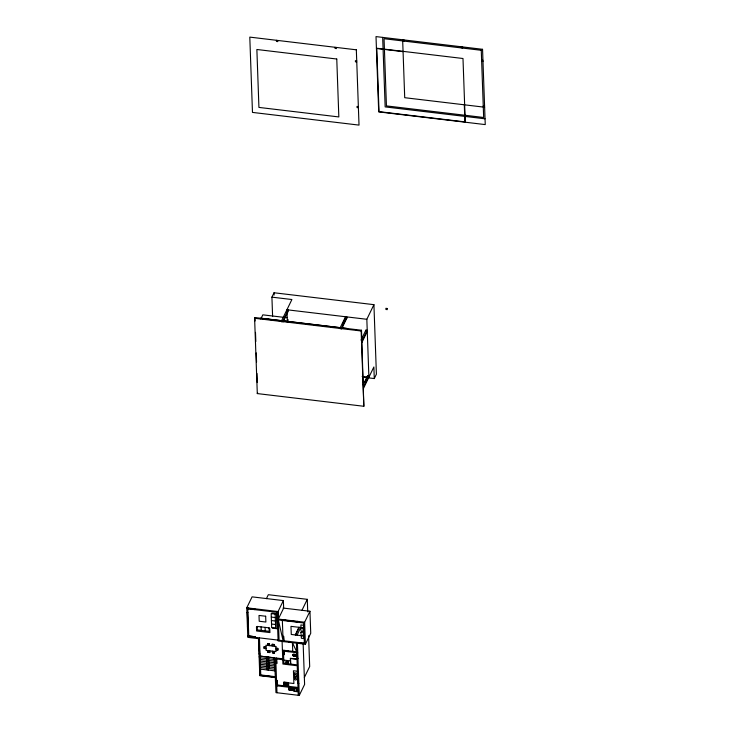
<?xml version="1.0" encoding="UTF-8"?>
<svg xmlns="http://www.w3.org/2000/svg" width="732" height="732" viewBox="0 0 732 732"><rect width="100%" height="100%" fill="white"/><g stroke="black" fill="none" stroke-linecap="round" stroke-linejoin="round"><path stroke-width="1.1" d="M295.325 634.946L298.857 627.297M295.673 634.992L299.205 627.333M297.091 635.156L300.623 627.507M254.608 318.274L254.965 317.551L361.507 330.251L363.841 406.278L257.298 393.578L254.608 318.274L361.151 330.983L361.507 330.251M260.345 318.896L260.702 318.173L340.526 327.689M272.606 316.517L271.92 297.146L274.043 292.763L373.924 304.668L376.404 374.171L374.281 378.563L362.926 377.209M283.458 321.046L288.298 311.082L288.252 309.92L282.936 320.881L282.973 322.043M288.234 319.811L287.347 321.632L284.062 321.238M257.298 393.578L257.655 392.846M342.658 323.883L345.083 318.905M342.054 328.028L346.895 318.063L346.858 316.901L341.533 327.863L341.57 329.025M362.148 376.404L368.901 377.209L366.833 319.289L373.924 304.668M361.05 340.096L365.89 330.132L367.226 330.288L361.901 341.249M361.937 342.411L367.263 331.45M275.442 677.558L259.787 675.7L258.469 638.624L247.809 637.352L246.757 607.816L252.083 596.855L283.375 600.588L283.65 608.118L278.325 619.08L304.631 622.218L309.947 611.247L283.037 608.045M363.173 384.858L367.528 375.891L368.855 376.047L363.53 387.008M365.149 382.031L367.08 378.041M363.575 388.17L373.869 366.979L374.281 378.563M266.393 598.675L268.333 594.695L307.284 599.334L307.733 611.861M278.325 619.08L278.059 611.549L283.375 600.588M301.959 610.296L307.284 599.334M274.875 669.249L274.473 657.894L275.973 692.618L299.278 695.4L297.421 643.272L305.409 644.224L310.734 633.262L309.947 611.247M304.356 677.484L309.682 666.523L308.584 635.779M299.278 695.4L304.603 684.438L303.139 643.327M294.337 688.757L296.863 689.151M296.744 691.2L294.31 690.852M293.816 654.554L294.676 654.664M296.076 654.5L296.149 656.43M481.61 60.152L482.946 60.308M376.422 48.184L462.99 58.505L465.268 122.217M403.076 51.652L376.77 48.513L379.02 111.648L464.921 121.887L464.308 104.804M481.656 61.305L482.983 61.47M356.722 60.82L355.395 60.664L355.432 61.817L356.768 61.982M483.248 105.902L484.575 106.067M484.621 107.22L404.714 97.695L402.646 39.775M485.032 118.804L385.151 106.899L382.671 37.396M358.36 106.579L357.024 106.415L357.07 107.577L358.396 107.732M271.92 297.146L291.894 299.525L281.6 320.726L281.646 321.879M366.833 319.289L286.926 309.764L286.962 310.917M346.895 318.063L345.568 317.908L345.522 316.746L340.197 327.707L340.243 328.869M286.935 317.715L262.825 314.842L261.05 318.502L263.236 318.759M342.768 327.954L347.27 328.485M265.432 319.024L275.296 320.195M277.483 320.46L281.866 320.982M246.757 607.816L278.059 611.549M248.441 608.365L254.763 609.116M248.441 608.539L254.773 609.289M277.108 612.876L278.105 612.995M246.922 612.455L247.928 612.574M271.298 617.076L275.287 617.552M277.309 618.384L278.306 618.503M283.998 620.105L297.32 621.688M284.007 620.279L297.32 621.861M278.352 619.949L303.661 622.959L304.384 643.236L279.075 640.216L278.352 619.949L283.074 640.692L282.351 620.425M271.416 620.553L275.415 621.029M271.545 624.03L275.543 624.506M303.634 627.864L290.979 626.354L291.272 634.461L303.926 635.971M257.133 627.004L256.465 626.921L256.612 630.984L269.925 632.567L269.788 628.514L269.12 628.431M247.425 626.354L248.423 626.473M247.553 630.115L248.551 630.234M248.688 635.843L255.349 636.813L247.764 635.907M278.078 640.097L248.779 636.611L247.791 608.804L277.089 612.3L278.114 640.967L296.423 643.154L296.735 651.837L282.415 650.135M298.07 642.833L303.725 643.501M298.08 643.007L303.734 643.675M258.524 640.079L259.521 640.198M267.555 643.849L269.55 644.087M272.13 644.389L274.134 644.627M266.009 646.951L264.014 646.713L264.069 648.451L266.073 648.689M275.909 648.131L277.913 648.369L277.977 650.108L275.973 649.87M297.759 652.825L283.449 651.123L283.879 663.284L297.201 664.876L296.762 652.706M296.835 654.591L293.807 654.234A1.144 0.924 25.9 0 0 292.727 655.067A1.144 0.924 25.9 0 0 293.871 656.165M294.85 654.49L293.807 654.371A0.988 0.796 25.9 0 0 292.882 655.085A0.988 0.796 25.9 0 0 293.871 656.028L296.899 656.522M294.42 655.039L294.74 655.076A1.519 1.226 25.9 0 1 294.758 655.598M267.857 652.185L269.852 652.422M272.432 652.734L274.427 652.971M259.018 653.978L260.016 654.097M296.972 658.498L297.97 658.617M296.991 659.084L290.329 658.288L290.54 664.08M297 659.258L290.54 658.48L290.741 664.107M259.119 656.869L260.116 656.988M283.769 660.099L290.43 660.895M260.144 657.803L266.805 658.599M268.671 658.818L274.262 659.486M260.208 659.422L266.86 660.218M268.726 660.438L274.317 661.106M260.263 661.042L266.924 661.838M268.781 662.057L274.381 662.725M260.317 662.67L266.979 663.457M268.845 663.686L274.436 664.354M260.382 664.29L267.034 665.086M268.9 665.306L274.491 665.974M260.436 665.91L267.098 666.706M268.955 666.925L274.555 667.593M297.43 671.244L293.431 670.768L293.889 683.514L288.554 682.874L288.683 686.351M260.491 667.529L267.153 668.325M268.488 668.49L275.14 669.277M297.448 671.82L298.446 671.939M260.555 669.158L275.205 670.905M275.406 676.697L260.757 674.95L259.439 637.874M275.424 677.045L260.372 675.243L259.723 656.943M275.424 677.219L260.18 675.398L259.521 656.924M297.86 683.404L298.857 683.523M283.851 682.325L287.85 682.8M284.172 684.008L287.621 684.42M289.259 687.522L292.434 687.897M289.533 687.696L292.169 688.007M293.642 688.236L297.384 688.684M289.25 689.077L292.553 689.471M289.186 689.151L292.626 689.599M289.186 689.269L292.635 689.791M289.195 689.416L292.635 689.947M289.204 689.617L292.644 690.066M289.204 689.736L292.644 690.184L292.571 688.034M289.341 689.892L292.516 690.276M289.149 690.102L292.727 690.532M296.735 651.837L292.425 642.678L292.736 651.361M462.578 46.921L462.615 48.083M461.242 46.766L461.288 47.919M403.982 39.931L404.018 41.093M365.89 330.132L365.936 331.294M367.528 375.891L367.565 377.044M361.151 330.983L363.841 406.278M336.354 47.434L336.4 48.596L335.064 48.431L335.027 47.278M304.631 622.218L305.409 644.224M303.716 643.154L303.743 644.023M300.971 627.544L300.879 624.936L303.542 625.256L304.018 638.578L301.355 638.258L301.264 635.651M277.757 40.452L277.803 41.605L276.467 41.45L276.431 40.287M287.045 313.168L287.374 322.254M297.302 621.34L297.338 622.209M298.061 642.486L298.089 643.355M297.366 652.779L297.567 658.571M298.043 671.894L298.455 683.478M297.165 652.761L297.366 658.553M297.842 671.866L298.263 683.459M298.281 695.281L298.034 688.327L276.723 685.793L276.98 692.737M297.366 688.254L297.494 691.731L293.752 691.283L293.623 687.806M296.908 689.279L296.972 691.017M295.005 654.637L295.06 656.037M294.795 654.774L294.868 655.854M294.163 688.931L294.227 690.688M292.827 687.769L292.928 690.377M292.306 688.144L292.343 689.205M289.067 641.406L289.094 642.275M288.079 650.812L288.106 651.681M289.405 687.796L289.442 688.858M289.131 687.623L289.204 689.764M288.847 687.293L288.939 689.91M274.043 292.763L274.125 295.042M287.969 686.195L287.841 682.535L283.842 682.05L283.979 685.719M283.989 619.757L284.016 620.626M285.846 682.828L285.947 685.701M283.943 640.802L283.577 636.145L283.769 641.644M284.309 651.224L284.437 654.701L284.08 650.336M282.104 641.442L282.726 658.818L260.089 656.119L268.342 657.162L268.754 668.517M281.728 658.699L281.756 659.569M282.689 685.637L282.717 686.506M277.712 612.949L277.904 618.448M277.51 612.922L277.702 618.43M277.712 648.342L277.776 650.08M276.632 658.956L276.797 663.595L276.403 658.068M277.565 685.024L277.199 680.367L277.391 685.866M274.189 646.191L274.125 644.453L272.13 644.215L272.185 645.953M274.372 651.407L274.436 653.145L272.441 652.907L272.377 651.169M274.61 669.213L274.207 657.867L268.617 657.199L269.019 668.545M271.837 613.681L271.819 613.105L276.476 613.663L277.016 628.715L272.359 628.166L272.331 627.58M269.605 645.642L269.55 643.913L267.546 643.675L267.61 645.404M269.797 650.858L269.861 652.596L267.857 652.358L267.793 650.62M268.077 657.135L268.543 670.109M254.965 317.551L255.093 320.973M255.495 332.374L255.825 341.505M256.227 352.916L256.557 362.038M256.959 373.448L257.289 382.58M266.75 656.97L267.207 669.945M265.103 627.379L265.231 630.856M264.206 646.731L264.27 648.47M261.104 626.903L261.233 630.38M259.119 640.143L259.613 654.051M258.918 640.125L259.412 654.024M254.754 608.768L254.782 609.637M248.423 608.018L248.459 608.887M247.526 612.519L248.02 626.427M247.325 612.501L247.819 626.4M293.139 655.067L294.722 655.973C292.004 656.613 294.035 653.402 293.148 654.975M295.252 674.364L295.865 674.511L295.261 674.346M295.389 678.134L296.002 678.28L295.389 678.116M294.356 673.101C294.035 680.87 300.779 671.83 294.356 673.083M294.493 676.871C294.118 684.566 300.953 675.7 294.493 676.835M300.669 628.331C301.575 637.801 305.839 624.982 300.669 628.331M300.815 632.384C301.337 641.461 306.333 629.639 300.815 632.347M482.553 49.3L376.01 36.6L378.7 111.895L485.243 124.596L482.553 49.3M481.263 50.298L384.044 38.714L386.441 105.902L483.66 117.486L481.263 50.298M356.328 49.813L249.795 37.112L252.476 112.408L359.019 125.108L356.328 49.813M336.766 59.018L256.868 49.492L258.927 107.412L338.834 116.937L336.766 59.018M387.228 308.483L385.892 308.318L385.938 309.48L387.274 309.636L387.228 308.483M275.168 614.084L271.169 613.599L271.663 627.507L275.662 627.983L275.168 614.084M265.67 616.243L259.009 615.447L259.21 621.239L265.872 622.035L265.67 616.243M269.102 627.855L257.115 626.427L257.234 629.904L269.22 631.332L269.102 627.855M275.854 646.393L265.945 645.212L266.137 650.419L276.037 651.608L275.854 646.393M282.753 659.688L275.763 658.855L276.696 684.923L298.006 687.458L297.229 665.745L282.909 664.034L282.753 659.688M287.575 683.029L284.126 682.617L284.226 685.509L287.676 685.921L287.575 683.029M286.221 662.561A1.208 0.979 25.9 0 0 288.225 662.634A1.208 0.979 25.9 0 0 287.008 661.069A1.208 0.979 25.9 0 0 286.221 662.561M286.358 662.497A1.034 0.833 25.9 0 0 288.079 662.561A1.034 0.833 25.9 0 0 287.026 661.216A1.034 0.833 25.9 0 0 286.358 662.497"/></g></svg>
